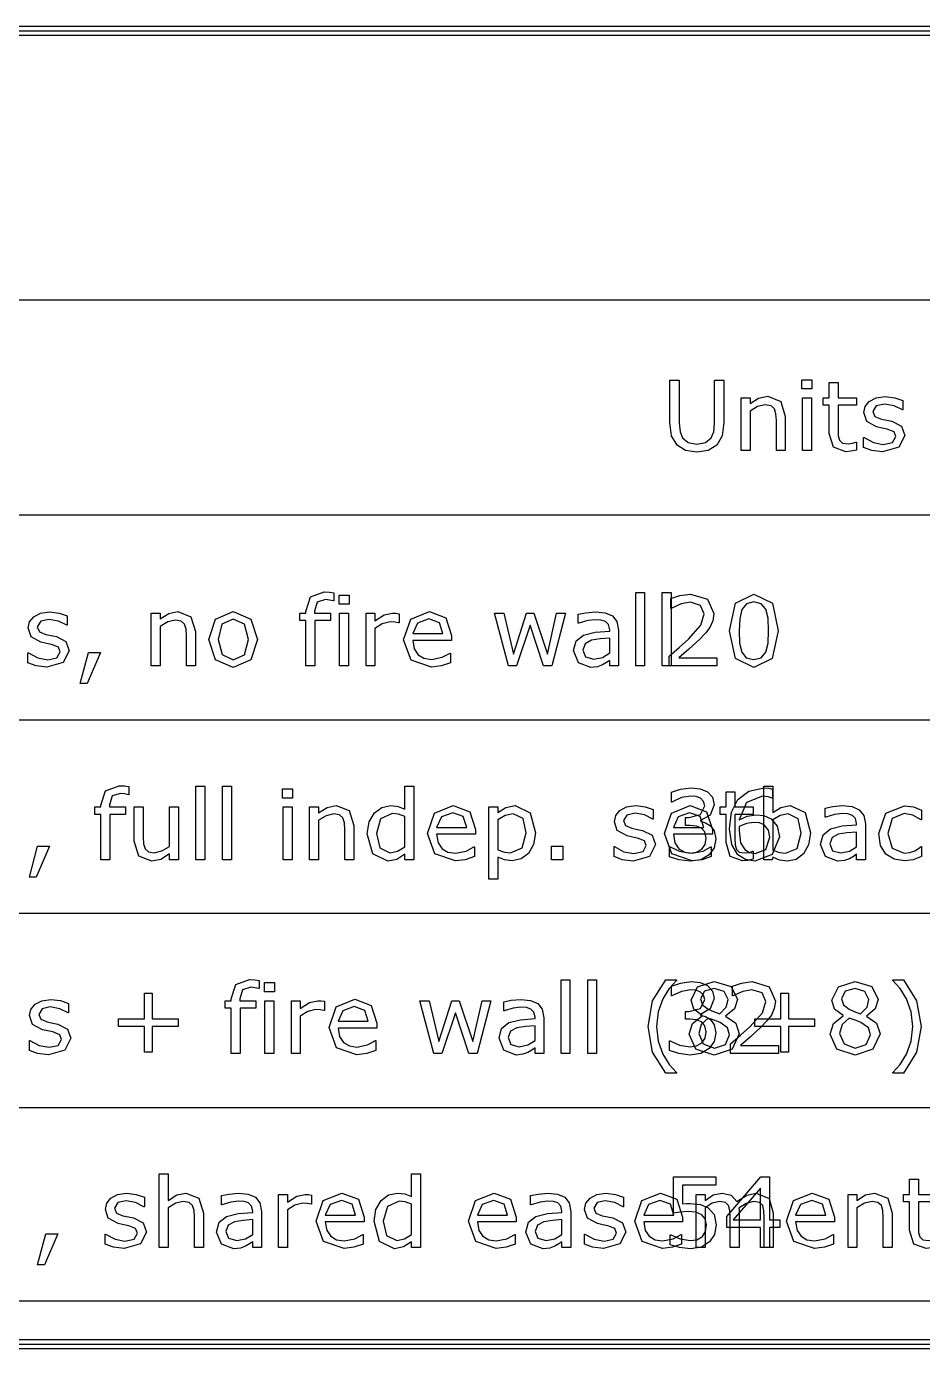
# Model space of a CAD drawing. Extents: x -17 to 192, y 167 to 459.
# Drawn here: x 25.66 to 47.69, y 201.51 to 234 of the extents above; entities that cross this region are included whole.
import ezdxf

# ---------------------------------------------------------------- set-up
doc = ezdxf.new("R2010")
doc.units = 0
doc.header["$MEASUREMENT"] = 0
doc.layers.add('Layer 1', color=7, linetype='Continuous')

msp = doc.modelspace()

# ---------------------------------------------------------------- linework, layer by layer
at = {"layer": 'Layer 1', "color": 7}
for points in [[(4.762494, 233.997888), (4.762494, 233.786016), (175.153946, 233.786016), (175.153946, 233.997888), (4.762494, 233.997888)], [(4.762494, 233.891952), (175.153946, 233.891952)], [(4.762494, 227.277377), (175.153946, 227.277377), (175.153946, 221.985717), (4.762494, 221.985717), (4.762494, 227.277377)], [(42.8109, 224.268521), (42.76904, 223.939472), (42.634166, 223.706927), (42.424876, 223.577866), (42.145823, 223.537171), (41.862121, 223.580192), (41.658646, 223.706927), (41.522608, 223.937146), (41.481913, 224.268521), (41.481913, 225.304503), (41.712129, 225.304503), (41.712129, 224.256892), (41.730729, 224.034814), (41.79584, 223.887148), (41.934204, 223.773203), (42.145818, 223.734833), (42.357434, 223.772039), (42.496959, 223.887148), (42.560909, 224.038302), (42.580673, 224.251079), (42.580673, 225.304503), (42.810892, 225.304503), (42.8109, 224.268521)], [(44.974718, 225.0894), (44.728222, 225.0894), (44.728222, 225.316129), (44.974718, 225.316129), (44.974718, 225.0894)], [(46.067673, 223.58483), (45.932797, 223.558086), (45.803736, 223.547635), (45.501429, 223.654606), (45.397948, 223.997606), (45.397948, 224.688263), (45.250281, 224.688263), (45.250281, 224.871971), (45.397948, 224.871971), (45.397948, 225.245205), (45.616538, 225.245205), (45.616538, 224.871971), (46.067673, 224.871971), (46.067673, 224.688263), (45.616538, 224.688263), (45.616538, 224.096438), (45.621195, 223.935982), (45.653749, 223.829014), (45.723514, 223.760413), (45.860714, 223.739484), (45.972336, 223.754592), (46.05605, 223.781333), (46.067665, 223.781333), (46.067673, 223.58483)], [(44.318944, 223.573215), (44.100353, 223.573215), (44.100353, 224.312703), (44.089902, 224.480134), (44.051532, 224.603382), (43.967816, 224.675473), (43.825965, 224.699894), (43.638767, 224.655711), (43.451569, 224.542928), (43.451569, 223.573215), (43.232979, 223.573215), (43.232979, 224.871971), (43.451569, 224.871971), (43.451569, 224.727794), (43.663185, 224.860345), (43.887589, 224.908015), (44.208499, 224.78128), (44.318957, 224.416187), (44.318944, 223.573215)], [(44.960764, 223.573215), (44.742173, 223.573215), (44.742173, 224.871971), (44.960764, 224.871971), (44.960764, 223.573215)], [(47.259458, 223.947597), (47.111795, 223.655754), (46.710655, 223.541809), (46.445556, 223.575527), (46.244407, 223.651103), (46.244407, 223.896438), (46.256022, 223.896438), (46.486241, 223.772025), (46.72925, 223.726681), (46.954817, 223.773189), (47.036206, 223.919692), (46.992023, 224.035963), (46.822267, 224.103402), (46.70018, 224.127823), (46.564142, 224.158055), (46.321136, 224.290605), (46.250209, 224.50687), (46.282766, 224.658024), (46.383921, 224.784759), (46.549026, 224.870801), (46.774594, 224.903356), (47.009464, 224.874289), (47.208288, 224.805688), (47.208288, 224.571981), (47.196673, 224.571981), (46.993195, 224.675465), (46.758327, 224.718484), (46.556014, 224.671975), (46.473462, 224.535937), (46.523457, 224.415015), (46.681588, 224.34874), (46.816464, 224.320834), (46.942038, 224.295249), (47.176906, 224.175491), (47.259458, 223.947597), (47.259458, 223.947597)], [(33.220541, 219.879131), (33.208926, 219.879131), (33.114745, 219.900059), (33.012426, 219.911675), (32.807789, 219.848889), (32.745001, 219.624483), (32.745001, 219.5803), (33.139164, 219.5803), (33.139164, 219.396592), (32.751978, 219.396592), (32.751978, 218.281555), (32.533388, 218.281555), (32.533388, 219.396603), (32.385721, 219.396603), (32.385721, 219.580311), (32.533388, 219.580311), (32.533388, 219.623332), (32.648497, 219.977961), (32.981033, 220.102373), (33.11242, 220.095388), (33.220555, 220.079116), (33.220541, 219.879131)], [(33.593773, 219.79774), (33.347277, 219.79774), (33.347277, 220.024469), (33.593773, 220.024469), (33.593773, 219.79774)], [(40.860762, 218.281555), (40.642171, 218.281555), (40.642171, 220.090744), (40.860762, 220.090744), (40.860762, 218.281555)], [(41.51421, 218.281555), (41.295617, 218.281555), (41.295617, 220.090744), (41.51421, 220.090744), (41.51421, 218.281555)], [(42.634166, 218.281555), (41.462146, 218.281555), (41.462146, 218.524564), (41.706316, 218.733852), (41.935371, 218.941978), (42.241168, 219.284981), (42.323721, 219.560544), (42.234191, 219.770996), (41.986531, 219.847736), (41.757476, 219.81053), (41.516793, 219.696582), (41.505178, 219.696582), (41.505178, 219.940755), (41.72493, 220.015169), (41.992357, 220.048887), (42.409771, 219.919824), (42.560925, 219.572172), (42.535339, 219.3873), (42.46209, 219.225682), (42.355119, 219.083832), (42.207452, 218.929188), (41.950492, 218.691995), (41.702834, 218.480379), (42.634172, 218.480379), (42.634166, 218.281555)], [(44.1457, 219.147781), (43.999198, 218.46294), (43.546898, 218.245511), (43.091115, 218.466427), (42.948099, 219.145456), (43.09344, 219.826807), (43.546898, 220.047723), (44.001523, 219.82332), (44.1457, 219.147781), (44.1457, 219.147781)], [(43.839906, 218.619906), (43.894553, 218.840823), (43.90966, 219.147781), (43.894553, 219.454737), (43.838741, 219.675653), (43.727122, 219.81053), (43.546898, 219.855877), (43.365516, 219.81053), (43.252732, 219.673328), (43.198083, 219.448924), (43.184139, 219.145456), (43.196919, 218.841984), (43.251566, 218.623394), (43.359698, 218.48503), (43.546896, 218.43736), (43.728281, 218.482704), (43.839903, 218.619906), (43.839906, 218.619906)], [(26.716295, 218.655951), (26.568628, 218.364108), (26.167491, 218.250162), (25.902392, 218.283881), (25.701241, 218.359456), (25.701241, 218.604791), (25.712867, 218.604791), (25.943085, 218.480379), (26.186093, 218.435034), (26.411661, 218.481543), (26.493052, 218.628045), (26.448868, 218.744316), (26.279111, 218.811756), (26.157025, 218.836177), (26.020987, 218.866408), (25.777979, 218.998959), (25.707054, 219.215223), (25.739609, 219.366377), (25.840766, 219.493112), (26.005872, 219.579155), (26.231439, 219.611709), (26.466308, 219.582642), (26.665134, 219.514041), (26.665134, 219.280335), (26.653519, 219.280335), (26.450044, 219.383818), (26.215175, 219.426837), (26.012862, 219.380329), (25.930309, 219.244291), (25.980305, 219.123368), (26.138435, 219.057093), (26.27331, 219.029187), (26.398884, 219.003602), (26.633754, 218.883844), (26.716307, 218.655951), (26.716295, 218.655951)], [(29.818427, 218.281555), (29.599837, 218.281555), (29.599837, 219.021043), (29.589359, 219.188474), (29.55099, 219.311722), (29.467275, 219.383813), (29.325425, 219.408234), (29.138227, 219.364051), (28.951029, 219.251268), (28.951029, 218.281555), (28.732436, 218.281555), (28.732436, 219.580311), (28.951029, 219.580311), (28.951029, 219.436134), (29.162643, 219.568685), (29.387049, 219.616355), (29.707959, 219.48962), (29.818417, 219.124527), (29.818427, 218.281555)], [(31.346238, 218.930352), (31.183459, 218.429221), (30.747439, 218.245511), (30.309094, 218.429221), (30.147476, 218.930352), (30.309094, 219.431483), (30.747439, 219.616355), (31.183459, 219.431483), (31.346238, 218.930352), (31.346238, 218.930352)], [(31.120671, 218.930352), (31.021841, 219.304748), (30.747439, 219.427996), (30.470712, 219.304748), (30.373044, 218.930352), (30.471873, 218.559444), (30.747439, 218.43387), (31.020677, 218.558282), (31.120671, 218.930352), (31.120671, 218.930352)], [(33.579821, 218.281555), (33.361228, 218.281555), (33.361228, 219.580311), (33.579821, 219.580311), (33.579821, 218.281555)], [(34.822766, 219.341953), (34.811151, 219.341953), (34.715808, 219.358225), (34.607676, 219.364046), (34.41234, 219.318699), (34.230955, 219.20359), (34.230955, 218.281555), (34.012364, 218.281555), (34.012364, 219.580311), (34.230955, 219.580311), (34.230955, 219.388462), (34.460012, 219.536128), (34.663487, 219.580311), (34.74604, 219.576818), (34.822779, 219.566367), (34.822766, 219.341953)], [(36.115709, 218.90826), (35.158792, 218.90826), (35.194836, 218.698972), (35.293666, 218.553631), (35.436681, 218.469914), (35.620391, 218.442011), (35.886654, 218.494333), (36.078501, 218.598978), (36.090116, 218.598978), (36.090116, 218.36062), (35.864548, 218.282717), (35.622704, 218.251324), (35.118083, 218.425732), (34.936698, 218.923375), (35.109944, 219.429157), (35.568054, 219.616355), (35.972681, 219.462876), (36.115696, 219.026856), (36.115709, 218.90826)], [(35.902931, 219.07569), (35.815728, 219.341953), (35.556442, 219.436134), (35.276227, 219.332653), (35.158792, 219.07569), (35.902931, 219.07569)], [(38.91786, 219.580311), (38.579509, 218.281555), (38.377195, 218.281555), (38.043495, 219.282655), (37.712121, 218.281555), (37.510972, 218.281555), (37.16913, 219.580311), (37.397024, 219.580311), (37.635381, 218.57456), (37.959779, 219.580311), (38.140002, 219.580311), (38.472538, 218.57456), (38.698105, 219.580311), (38.91786, 219.580311)], [(40.218942, 218.281555), (40.001513, 218.281555), (40.001513, 218.419919), (39.922447, 218.364108), (39.827105, 218.308296), (39.701531, 218.264114), (39.535262, 218.245514), (39.237606, 218.361785), (39.115522, 218.658279), (39.178308, 218.896636), (39.359693, 219.040813), (39.644558, 219.11174), (40.001513, 219.139643), (40.001513, 219.173364), (39.974771, 219.296612), (39.900357, 219.373349), (39.788735, 219.409396), (39.652697, 219.418709), (39.460848, 219.395452), (39.242257, 219.330341), (39.230642, 219.330341), (39.230642, 219.552419), (39.415514, 219.590788), (39.653872, 219.611717), (39.892229, 219.58846), (40.06896, 219.51172), (40.180582, 219.373357), (40.218952, 219.162905), (40.218942, 218.281555)], [(40.001513, 218.601304), (40.001513, 218.962909), (39.765481, 218.945473), (39.551542, 218.911755), (39.399224, 218.828038), (39.34109, 218.673397), (39.408527, 218.504802), (39.614327, 218.448991), (39.824779, 218.493174), (40.001513, 218.601309), (40.001513, 218.601304)], [(27.482525, 218.612929), (27.15464, 217.851348), (26.984881, 217.851348), (27.187194, 218.612929), (27.482525, 218.612929)], [(4.762494, 216.95864), (175.153946, 216.95864), (175.153946, 212.196146), (4.762494, 212.196146), (4.762494, 216.95864)], [(28.182482, 215.116637), (28.170866, 215.116637), (28.076685, 215.137565), (27.974366, 215.149181), (27.769727, 215.086395), (27.706941, 214.861989), (27.706941, 214.817806), (28.101101, 214.817806), (28.101101, 214.634098), (27.713918, 214.634098), (27.713918, 213.519061), (27.495325, 213.519061), (27.495325, 214.634109), (27.347661, 214.634109), (27.347661, 214.817817), (27.495325, 214.817817), (27.495325, 214.860838), (27.610435, 215.215467), (27.942973, 215.339879), (28.07436, 215.332894), (28.182492, 215.316622), (28.182482, 215.116637)], [(30.048644, 213.519061), (29.830053, 213.519061), (29.830053, 215.32825), (30.048644, 215.32825), (30.048644, 213.519061)], [(30.702092, 213.519061), (30.483502, 213.519061), (30.483502, 215.32825), (30.702092, 215.32825), (30.702092, 213.519061)], [(32.206649, 215.035246), (31.960153, 215.035246), (31.960153, 215.261975), (32.206649, 215.261975), (32.206649, 215.035246)], [(35.185533, 213.519061), (34.966943, 213.519061), (34.966943, 213.655099), (34.770445, 213.528364), (34.548364, 213.483017), (34.17862, 213.662076), (34.042582, 214.158555), (34.089091, 214.452724), (34.21699, 214.672479), (34.400698, 214.807353), (34.619291, 214.853861), (34.800673, 214.831768), (34.966943, 214.765493), (34.966943, 215.328248), (35.185533, 215.328248), (35.185533, 213.519061)], [(42.481849, 214.35273), (42.573704, 214.227157), (42.609748, 214.03182), (42.566727, 213.814391), (42.445805, 213.642309), (42.240004, 213.521387), (41.981879, 213.483017), (41.698178, 213.517899), (41.469123, 213.592313), (41.469123, 213.83532), (41.486559, 213.83532), (41.719103, 213.727187), (41.977228, 213.684166), (42.13303, 213.708587), (42.266745, 213.780675), (42.345808, 213.893459), (42.372552, 214.049264), (42.342321, 214.202741), (42.26093, 214.299247), (42.134195, 214.348082), (41.973738, 214.362025), (41.869096, 214.362025), (41.869096, 214.555036), (41.950484, 214.555036), (42.231863, 214.628286), (42.337669, 214.844553), (42.310928, 214.953847), (42.236514, 215.031751), (42.129543, 215.073608), (42.000482, 215.085223), (41.765612, 215.045692), (41.530744, 214.934069), (41.519129, 214.934069), (41.519129, 215.177078), (41.738884, 215.251492), (42.006308, 215.286375), (42.22955, 215.263118), (42.403958, 215.188704), (42.530693, 215.053828), (42.573715, 214.868956), (42.471395, 214.616647), (42.231876, 214.48177), (42.231876, 214.465498), (42.359775, 214.425964), (42.481859, 214.352714), (42.481849, 214.35273)], [(43.531526, 213.530689), (43.39665, 213.503945), (43.267589, 213.493494), (42.965281, 213.600465), (42.8618, 213.943465), (42.8618, 214.634122), (42.714134, 214.634122), (42.714134, 214.81783), (42.8618, 214.81783), (42.8618, 215.191064), (43.080391, 215.191064), (43.080391, 214.81783), (43.531526, 214.81783), (43.531526, 214.634122), (43.080391, 214.634122), (43.080391, 214.042298), (43.085048, 213.881841), (43.117605, 213.774873), (43.187367, 213.706272), (43.324567, 213.685343), (43.436189, 213.700451), (43.519903, 213.727193), (43.531518, 213.727193), (43.531526, 213.530689)], [(44.173606, 214.080654), (43.999198, 213.649286), (43.573642, 213.483017), (43.341098, 213.522548), (43.156226, 213.639983), (43.001585, 213.895782), (42.948099, 214.279478), (42.996934, 214.687592), (43.155064, 215.003853), (43.419002, 215.20849), (43.79572, 215.282904), (43.91083, 215.277083), (44.005011, 215.256154), (44.005011, 215.034074), (43.993369, 215.034074), (43.894539, 215.066631), (43.760827, 215.082903), (43.362013, 214.925936), (43.188769, 214.503871), (43.380619, 214.5934), (43.600371, 214.624793), (43.794545, 214.603865), (43.967789, 214.522474), (44.121268, 214.343414), (44.173592, 214.080641), (44.173606, 214.080654)], [(44.938414, 214.178322), (44.891906, 213.885318), (44.768658, 213.666727), (44.587273, 213.528364), (44.369847, 213.483017), (44.176833, 213.509758), (44.014054, 213.579524), (44.0001, 213.519061), (43.795464, 213.519061), (43.795464, 215.32825), (44.014054, 215.32825), (44.014054, 214.681779), (44.20939, 214.805027), (44.441935, 214.853861), (44.804702, 214.677128), (44.938414, 214.178322), (44.938414, 214.178322)], [(29.397523, 213.519061), (29.17893, 213.519061), (29.17893, 213.663238), (28.967317, 213.529525), (28.744075, 213.483017), (28.42549, 213.607426), (28.311543, 213.974848), (28.311543, 214.817817), (28.530136, 214.817817), (28.530136, 214.078329), (28.539449, 213.908572), (28.578983, 213.788811), (28.660371, 213.714397), (28.805712, 213.69114), (28.990584, 213.735323), (29.178943, 213.848107), (29.178943, 214.817814), (29.397537, 214.817814), (29.397523, 213.519061)], [(32.192697, 213.519061), (31.974107, 213.519061), (31.974107, 214.817817), (32.192697, 214.817817), (32.192697, 213.519061)], [(33.711208, 213.519061), (33.492617, 213.519061), (33.492617, 214.258549), (33.482166, 214.42598), (33.443797, 214.549228), (33.36008, 214.621319), (33.218229, 214.64574), (33.031031, 214.601557), (32.843833, 214.488774), (32.843833, 213.519061), (32.625243, 213.519061), (32.625243, 214.817817), (32.843833, 214.817817), (32.843833, 214.67364), (33.055447, 214.806191), (33.279853, 214.853861), (33.600763, 214.727126), (33.711221, 214.362033), (33.711208, 213.519061)], [(36.702882, 214.145766), (35.745965, 214.145766), (35.782009, 213.936478), (35.880839, 213.791137), (36.023854, 213.70742), (36.207564, 213.679517), (36.473825, 213.731839), (36.665674, 213.836484), (36.677289, 213.836484), (36.677289, 213.598126), (36.451722, 213.520223), (36.209877, 213.48883), (35.705256, 213.663238), (35.523871, 214.160881), (35.697118, 214.666663), (36.155227, 214.853861), (36.559854, 214.700382), (36.702869, 214.264362), (36.702882, 214.145766)], [(38.177208, 214.184135), (38.131863, 213.894618), (38.003964, 213.673702), (37.822579, 213.53999), (37.602824, 213.493481), (37.419116, 213.515574), (37.252847, 213.584172), (37.252847, 213.04002), (37.034257, 213.04002), (37.034257, 214.817817), (37.252847, 214.817817), (37.252847, 214.681779), (37.448184, 214.803865), (37.680728, 214.853861), (38.045821, 214.675966), (38.177208, 214.184135), (38.177208, 214.184135)], [(41.125861, 213.893457), (40.978197, 213.601614), (40.577057, 213.487668), (40.311958, 213.521387), (40.110809, 213.596962), (40.110809, 213.842297), (40.122424, 213.842297), (40.352643, 213.717885), (40.595652, 213.67254), (40.82122, 213.719049), (40.902608, 213.865551), (40.858426, 213.981822), (40.688669, 214.049262), (40.566583, 214.073683), (40.430545, 214.103914), (40.187538, 214.236465), (40.116612, 214.452729), (40.149169, 214.603883), (40.250324, 214.730618), (40.415429, 214.816661), (40.640997, 214.849215), (40.875867, 214.820148), (41.07469, 214.751547), (41.07469, 214.517841), (41.063075, 214.517841), (40.8596, 214.621324), (40.62473, 214.664343), (40.422417, 214.617835), (40.339864, 214.481797), (40.389862, 214.360874), (40.54799, 214.294599), (40.682867, 214.266693), (40.808441, 214.241108), (41.043308, 214.12135), (41.125861, 213.893457), (41.125861, 213.893457)], [(42.525775, 214.145766), (41.568857, 214.145766), (41.604902, 213.936478), (41.703734, 213.791137), (41.846746, 213.70742), (42.030457, 213.679517), (42.29672, 213.731839), (42.488566, 213.836484), (42.500208, 213.836484), (42.500208, 213.598126), (42.27464, 213.520223), (42.032796, 213.48883), (41.528175, 213.663238), (41.34679, 214.160881), (41.520037, 214.666663), (41.978146, 214.853861), (42.382773, 214.700382), (42.525788, 214.264362), (42.525775, 214.145766)], [(46.28833, 213.519061), (46.070901, 213.519061), (46.070901, 213.657425), (45.991838, 213.601614), (45.896496, 213.545802), (45.770922, 213.50162), (45.604653, 213.48302), (45.306997, 213.599291), (45.184911, 213.895785), (45.247699, 214.134142), (45.429081, 214.278319), (45.713947, 214.349246), (46.070901, 214.377149), (46.070901, 214.41087), (46.04416, 214.534118), (45.969746, 214.610855), (45.858126, 214.646902), (45.722088, 214.656215), (45.530239, 214.632958), (45.311648, 214.567847), (45.300007, 214.567847), (45.300007, 214.789925), (45.484879, 214.828294), (45.723236, 214.849223), (45.961594, 214.825966), (46.138327, 214.749226), (46.249947, 214.610863), (46.288317, 214.400411), (46.28833, 213.519061)], [(47.669641, 213.600452), (47.461512, 213.519061), (47.253386, 213.489994), (46.995264, 213.530689), (46.794112, 213.656261), (46.662726, 213.867877), (46.616217, 214.166694), (46.790625, 214.666663), (47.253386, 214.848048), (47.471977, 214.816655), (47.669641, 214.739916), (47.669641, 214.496907), (47.658026, 214.496907), (47.451061, 214.616668), (47.244099, 214.658525), (46.949931, 214.532951), (46.84296, 214.166694), (46.947605, 213.805088), (47.244099, 213.679517), (47.378973, 213.696953), (47.502221, 213.7423), (47.591751, 213.79346), (47.658026, 213.841133), (47.669641, 213.841133), (47.669641, 213.600452)], [(34.966943, 213.83881), (34.966943, 214.584111), (34.808815, 214.638758), (34.656497, 214.653865), (34.370469, 214.525966), (34.26815, 214.163199), (34.347215, 213.810896), (34.600686, 213.691135), (34.789048, 213.731831), (34.966943, 213.838802), (34.966943, 213.83881)], [(36.490105, 214.313196), (36.402901, 214.579459), (36.143615, 214.67364), (35.863398, 214.570159), (35.745965, 214.313196), (36.490105, 214.313196)], [(37.95164, 214.178315), (37.871413, 214.529456), (37.624917, 214.645727), (37.435394, 214.605031), (37.252847, 214.498063), (37.252847, 213.762062), (37.412139, 213.705089), (37.564455, 213.689982), (37.84932, 213.81323), (37.95164, 214.178322), (37.95164, 214.178315)], [(42.312997, 214.313196), (42.225793, 214.579459), (41.966507, 214.67364), (41.686293, 214.570159), (41.568857, 214.313196), (42.312997, 214.313196)], [(44.712847, 214.172502), (44.636107, 214.524804), (44.38845, 214.645727), (44.195439, 214.60387), (44.014054, 214.498063), (44.014054, 213.753923), (44.173346, 213.695787), (44.325661, 213.679515), (44.609366, 213.798111), (44.712847, 214.172507), (44.712847, 214.172502)], [(43.937574, 214.071341), (43.905017, 214.2504), (43.800372, 214.373648), (43.681775, 214.422482), (43.545737, 214.434097), (43.362026, 214.410841), (43.187619, 214.33875), (43.184126, 214.288754), (43.183068, 214.229456), (43.220273, 213.938777), (43.324919, 213.771344), (43.440028, 213.695768), (43.576066, 213.672511), (43.841165, 213.774831), (43.937672, 214.071322), (43.937574, 214.071341)], [(46.070901, 213.83881), (46.070901, 214.200415), (45.834869, 214.182979), (45.62093, 214.149261), (45.468615, 214.065544), (45.410478, 213.910903), (45.477915, 213.742308), (45.683718, 213.686497), (45.89417, 213.73068), (46.070901, 213.838815), (46.070901, 213.83881)], [(26.233766, 213.850435), (25.90588, 213.088854), (25.736123, 213.088854), (25.938436, 213.850435), (26.233766, 213.850435)], [(38.851585, 213.519061), (38.573696, 213.519061), (38.573696, 213.850435), (38.851585, 213.850435), (38.851585, 213.519061)], [(31.385772, 210.354143), (31.37413, 210.354143), (31.279949, 210.375071), (31.17763, 210.386687), (30.972993, 210.323901), (30.910205, 210.099495), (30.910205, 210.055312), (31.304368, 210.055312), (31.304368, 209.871604), (30.917182, 209.871604), (30.917182, 208.756567), (30.698592, 208.756567), (30.698592, 209.871615), (30.550925, 209.871615), (30.550925, 210.055323), (30.698592, 210.055323), (30.698592, 210.098344), (30.813701, 210.452973), (31.146237, 210.577385), (31.277624, 210.5704), (31.385759, 210.554128), (31.385772, 210.354143)], [(39.679441, 208.756567), (39.460848, 208.756567), (39.460848, 210.565756), (39.679441, 210.565756), (39.679441, 208.756567)], [(41.644433, 208.277526), (41.378172, 208.277526), (41.058424, 208.792611), (40.944479, 209.421641), (41.058424, 210.050672), (41.378172, 210.565756), (41.644433, 210.565756), (41.644433, 210.554141), (41.464212, 210.357641), (41.306084, 210.099516), (41.192136, 209.784422), (41.149115, 209.421652), (41.190975, 209.057721), (41.306084, 208.743788), (41.465376, 208.485663), (41.644433, 208.289165), (41.644433, 208.277526)], [(47.662664, 209.421641), (47.548716, 208.792611), (47.22897, 208.277526), (46.962707, 208.277526), (46.962707, 208.289141), (47.141766, 208.485639), (47.301059, 208.743764), (47.415004, 209.057697), (47.458025, 209.421628), (47.415004, 209.784398), (47.301059, 210.099492), (47.141766, 210.357617), (46.962707, 210.554117), (46.962707, 210.565733), (47.22897, 210.565733), (47.548716, 210.050648), (47.662664, 209.421618), (47.662664, 209.421641)], [(29.390546, 209.421641), (28.756865, 209.421641), (28.756865, 208.78796), (28.563854, 208.78796), (28.563854, 209.421641), (27.930173, 209.421641), (27.930173, 209.607678), (28.563854, 209.607678), (28.563854, 210.241359), (28.756865, 210.241359), (28.756865, 209.607678), (29.390546, 209.607678), (29.390546, 209.421641)], [(31.759003, 210.272752), (31.512507, 210.272752), (31.512507, 210.499481), (31.759003, 210.499481), (31.759003, 210.272752)], [(42.481849, 209.590236), (42.573704, 209.464663), (42.609748, 209.269326), (42.566727, 209.051897), (42.445805, 208.879815), (42.240004, 208.758893), (41.981879, 208.720523), (41.698178, 208.755405), (41.469123, 208.829819), (41.469123, 209.072826), (41.486559, 209.072826), (41.719103, 208.964693), (41.977228, 208.921672), (42.13303, 208.946093), (42.266745, 209.018181), (42.345808, 209.130965), (42.372552, 209.28677), (42.342321, 209.440247), (42.26093, 209.536753), (42.134195, 209.585588), (41.973738, 209.599531), (41.869096, 209.599531), (41.869096, 209.792542), (41.950484, 209.792542), (42.231863, 209.865792), (42.337669, 210.082059), (42.310928, 210.191353), (42.236514, 210.269257), (42.129543, 210.311114), (42.000482, 210.322729), (41.765612, 210.283198), (41.530744, 210.171575), (41.519129, 210.171575), (41.519129, 210.414584), (41.738884, 210.488998), (42.006308, 210.523881), (42.22955, 210.500624), (42.403958, 210.42621), (42.530693, 210.291334), (42.573715, 210.106462), (42.471395, 209.854153), (42.231876, 209.719276), (42.231876, 209.703004), (42.359775, 209.66347), (42.481859, 209.59022), (42.481849, 209.590236)], [(43.187362, 209.239095), (43.01179, 208.865864), (42.572283, 208.717036), (42.123474, 208.862374), (41.957204, 209.234444), (42.040921, 209.494894), (42.276953, 209.680927), (42.276953, 209.687912), (42.069988, 209.850692), (42.003713, 210.071608), (42.164169, 210.397169), (42.572283, 210.527395), (42.98621, 210.402985), (43.140853, 210.086724), (43.067601, 209.855343), (42.852498, 209.67861), (42.852498, 209.671625), (43.101319, 209.499543), (43.187362, 209.239092), (43.187362, 209.239095)], [(42.911796, 210.08439), (42.815292, 210.282055), (42.571122, 210.356469), (42.330438, 210.286703), (42.237422, 210.098344), (42.28393, 209.953003), (42.426942, 209.844871), (42.55019, 209.790224), (42.708321, 209.734413), (42.867613, 209.893705), (42.911796, 210.08439), (42.911796, 210.08439)], [(44.148026, 208.756567), (42.976005, 208.756567), (42.976005, 208.999576), (43.220175, 209.208864), (43.44923, 209.41699), (43.755027, 209.759993), (43.83758, 210.035556), (43.74805, 210.246008), (43.50039, 210.322748), (43.271335, 210.285542), (43.030652, 210.171594), (43.019037, 210.171594), (43.019037, 210.415767), (43.238789, 210.490181), (43.506216, 210.523899), (43.92363, 210.394836), (44.074784, 210.047184), (44.049199, 209.862312), (43.975949, 209.700694), (43.868978, 209.558844), (43.721312, 209.4042), (43.464351, 209.167007), (43.216694, 208.955391), (44.148031, 208.955391), (44.148026, 208.756567)], [(45.033757, 209.421641), (44.400075, 209.421641), (44.400075, 208.78796), (44.207065, 208.78796), (44.207065, 209.421641), (43.573383, 209.421641), (43.573383, 209.607678), (44.207065, 209.607678), (44.207065, 210.241359), (44.400075, 210.241359), (44.400075, 209.607678), (45.033757, 209.607678), (45.033757, 209.421641)], [(46.649936, 209.239095), (46.474366, 208.865864), (46.034857, 208.717036), (45.58605, 208.862374), (45.419781, 209.234444), (45.503495, 209.494894), (45.739527, 209.680927), (45.739527, 209.687912), (45.532565, 209.850692), (45.466289, 210.071608), (45.626743, 210.397169), (46.034857, 210.527395), (46.448787, 210.402985), (46.603427, 210.086724), (46.530175, 209.855343), (46.315074, 209.67861), (46.315074, 209.671625), (46.563896, 209.499543), (46.649936, 209.239092), (46.649936, 209.239095)], [(46.374373, 210.08439), (46.277866, 210.282055), (46.033696, 210.356469), (45.793012, 210.286703), (45.699995, 210.098344), (45.746504, 209.953003), (45.889519, 209.844871), (46.012767, 209.790224), (46.170895, 209.734413), (46.33019, 209.893705), (46.374373, 210.08439), (46.374373, 210.08439)], [(26.751175, 209.130963), (26.603511, 208.83912), (26.202373, 208.725174), (25.937273, 208.758893), (25.736123, 208.834468), (25.736123, 209.079803), (25.747749, 209.079803), (25.977967, 208.955391), (26.220975, 208.910046), (26.446542, 208.956555), (26.527932, 209.103057), (26.483749, 209.219328), (26.313992, 209.286768), (26.191907, 209.311189), (26.055869, 209.34142), (25.812861, 209.473971), (25.741935, 209.690235), (25.774491, 209.841389), (25.875648, 209.968124), (26.040754, 210.054167), (26.266321, 210.086721), (26.50119, 210.057654), (26.700014, 209.989053), (26.700014, 209.755347), (26.688399, 209.755347), (26.484924, 209.85883), (26.250054, 209.901849), (26.04774, 209.855341), (25.965187, 209.719303), (26.015184, 209.59838), (26.173314, 209.532105), (26.308189, 209.504199), (26.433763, 209.478614), (26.668632, 209.358856), (26.751184, 209.130963), (26.751175, 209.130963)], [(31.745052, 208.756567), (31.526459, 208.756567), (31.526459, 210.055323), (31.745052, 210.055323), (31.745052, 208.756567)], [(32.987997, 209.816965), (32.976382, 209.816965), (32.881039, 209.833237), (32.772907, 209.839058), (32.57757, 209.793711), (32.396185, 209.678602), (32.396185, 208.756567), (32.177595, 208.756567), (32.177595, 210.055323), (32.396185, 210.055323), (32.396185, 209.863474), (32.625243, 210.01114), (32.828718, 210.055323), (32.91127, 210.05183), (32.98801, 210.041379), (32.987997, 209.816965)], [(34.28094, 209.383272), (33.324022, 209.383272), (33.360067, 209.173984), (33.458896, 209.028643), (33.601911, 208.944926), (33.785622, 208.917023), (34.051885, 208.969345), (34.243732, 209.07399), (34.255373, 209.07399), (34.255373, 208.835632), (34.029806, 208.757729), (33.787961, 208.726336), (33.28334, 208.900744), (33.101955, 209.398387), (33.275202, 209.904169), (33.733311, 210.091367), (34.137938, 209.937888), (34.280953, 209.501868), (34.28094, 209.383272)], [(34.068162, 209.550702), (33.980958, 209.816965), (33.721672, 209.911146), (33.441458, 209.807665), (33.324022, 209.550702), (34.068162, 209.550702)], [(37.083091, 210.055323), (36.744739, 208.756567), (36.542426, 208.756567), (36.208726, 209.757667), (35.877352, 208.756567), (35.676202, 208.756567), (35.334361, 210.055323), (35.562254, 210.055323), (35.800612, 209.049572), (36.125009, 210.055323), (36.305233, 210.055323), (36.637768, 209.049572), (36.863336, 210.055323), (37.083091, 210.055323)], [(38.384172, 208.756567), (38.166743, 208.756567), (38.166743, 208.894931), (38.087678, 208.83912), (37.992336, 208.783308), (37.866762, 208.739126), (37.700493, 208.720526), (37.402837, 208.836797), (37.280753, 209.133291), (37.343538, 209.371648), (37.524923, 209.515825), (37.809789, 209.586752), (38.166743, 209.614655), (38.166743, 209.648376), (38.140002, 209.771624), (38.065588, 209.848361), (37.953966, 209.884408), (37.817928, 209.893721), (37.626079, 209.870464), (37.407488, 209.805353), (37.395873, 209.805353), (37.395873, 210.027431), (37.580745, 210.0658), (37.819102, 210.086729), (38.05746, 210.063472), (38.234191, 209.986732), (38.345813, 209.848369), (38.384183, 209.637917), (38.384172, 208.756567)], [(42.94784, 209.217002), (42.90017, 209.387923), (42.71646, 209.518148), (42.596701, 209.565818), (42.423455, 209.627442), (42.25486, 209.472801), (42.192075, 209.251885), (42.300207, 208.992599), (42.574609, 208.890279), (42.845523, 208.977483), (42.94784, 209.217002), (42.94784, 209.217002)], [(46.410417, 209.217002), (46.362744, 209.387923), (46.179036, 209.518148), (46.059275, 209.565818), (45.886029, 209.627442), (45.717437, 209.472801), (45.654649, 209.251885), (45.762781, 208.992599), (46.037183, 208.890279), (46.308097, 208.977483), (46.410417, 209.217002), (46.410417, 209.217002)], [(38.166743, 209.076316), (38.166743, 209.437921), (37.930711, 209.420485), (37.716772, 209.386767), (37.564455, 209.30305), (37.50632, 209.148409), (37.573757, 208.979814), (37.779558, 208.924003), (37.99001, 208.968186), (38.166743, 209.076321), (38.166743, 209.076316)], [(4.762494, 207.433652), (175.153946, 207.433652), (175.153946, 202.671158), (4.762494, 202.671158), (4.762494, 207.433652)], [(30.0126, 203.994073), (29.794009, 203.994073), (29.794009, 204.733561), (29.783532, 204.900992), (29.745162, 205.02424), (29.661448, 205.096331), (29.519594, 205.120752), (29.332396, 205.076569), (29.145199, 204.963786), (29.145199, 203.994073), (28.926608, 203.994073), (28.926608, 205.803262), (29.145199, 205.803262), (29.145199, 205.148652), (29.356815, 205.281203), (29.581218, 205.328873), (29.902128, 205.202138), (30.012586, 204.837045), (30.0126, 203.994073)], [(35.351802, 203.994073), (35.133212, 203.994073), (35.133212, 204.130111), (34.936711, 204.003376), (34.714634, 203.958029), (34.34489, 204.137088), (34.208852, 204.633567), (34.25536, 204.927736), (34.383259, 205.147491), (34.566967, 205.282365), (34.785558, 205.328873), (34.966943, 205.30678), (35.133212, 205.240505), (35.133212, 205.80326), (35.351802, 205.80326), (35.351802, 203.994073)], [(42.620212, 204.544038), (42.57603, 204.312657), (42.455107, 204.126624), (42.25512, 204.00105), (41.987695, 203.958029), (41.714455, 203.98826), (41.492377, 204.059184), (41.492377, 204.304519), (41.508649, 204.304519), (41.731891, 204.201038), (41.983038, 204.159178), (42.14233, 204.182435), (42.280694, 204.263826), (42.357434, 204.383587), (42.384175, 204.545205), (42.352782, 204.696358), (42.267904, 204.795188), (42.120238, 204.856812), (41.927227, 204.875412), (41.729565, 204.861469), (41.566786, 204.833563), (41.566786, 205.725369), (42.608581, 205.725369), (42.608581, 205.521892), (41.791189, 205.521892), (41.791189, 205.061456), (41.893509, 205.068441), (41.9842, 205.070823), (42.230696, 205.046402), (42.424871, 204.962685), (42.569047, 204.79758), (42.620207, 204.544107), (42.620212, 204.544038)], [(44.187557, 204.481252), (43.930597, 204.481252), (43.930597, 203.994073), (43.707355, 203.994073), (43.707355, 204.481252), (42.878337, 204.481252), (42.878337, 204.748677), (43.716658, 205.725361), (43.930597, 205.725361), (43.930597, 204.667286), (44.187557, 204.667286), (44.187557, 204.481252)], [(43.707355, 204.667286), (43.707355, 205.448634), (43.036465, 204.667286), (43.707355, 204.667286)], [(48.042873, 204.005688), (47.907996, 203.978944), (47.778935, 203.968493), (47.476628, 204.075464), (47.373147, 204.418464), (47.373147, 205.109121), (47.225481, 205.109121), (47.225481, 205.292829), (47.373147, 205.292829), (47.373147, 205.666063), (47.591737, 205.666063), (47.591737, 205.292829), (48.042873, 205.292829), (48.042873, 205.109121), (47.591737, 205.109121), (47.591737, 204.517296), (47.596394, 204.35684), (47.628951, 204.249872), (47.698714, 204.181271), (47.835913, 204.160342), (47.947535, 204.17545), (48.03125, 204.202191), (48.042865, 204.202191), (48.042873, 204.005688)], [(28.61385, 204.368469), (28.466186, 204.076626), (28.065046, 203.96268), (27.799947, 203.996399), (27.598798, 204.071974), (27.598798, 204.317309), (27.610413, 204.317309), (27.840632, 204.192897), (28.083641, 204.147552), (28.309209, 204.194061), (28.390597, 204.340563), (28.346415, 204.456834), (28.176658, 204.524274), (28.054572, 204.548695), (27.918534, 204.578926), (27.675527, 204.711477), (27.604601, 204.927741), (27.637157, 205.078895), (27.738313, 205.20563), (27.903418, 205.291673), (28.128986, 205.324227), (28.363856, 205.29516), (28.562679, 205.226559), (28.562679, 204.992853), (28.551064, 204.992853), (28.347589, 205.096336), (28.112719, 205.139355), (27.910406, 205.092847), (27.827853, 204.956809), (27.877849, 204.835886), (28.035979, 204.769611), (28.170856, 204.741705), (28.29643, 204.71612), (28.531297, 204.596362), (28.61385, 204.368469), (28.61385, 204.368469)], [(31.442745, 203.994073), (31.225316, 203.994073), (31.225316, 204.132437), (31.14625, 204.076626), (31.050908, 204.020814), (30.925334, 203.976632), (30.759065, 203.958032), (30.461409, 204.074303), (30.339325, 204.370797), (30.402111, 204.609154), (30.583496, 204.753331), (30.868362, 204.824258), (31.225316, 204.852161), (31.225316, 204.885882), (31.198574, 205.00913), (31.12416, 205.085867), (31.012538, 205.121914), (30.8765, 205.131227), (30.684651, 205.10797), (30.46606, 205.042859), (30.454445, 205.042859), (30.454445, 205.264937), (30.639317, 205.303306), (30.877675, 205.324235), (31.11603, 205.300978), (31.292763, 205.224238), (31.404385, 205.085875), (31.442755, 204.875423), (31.442745, 203.994073)], [(32.674064, 205.054471), (32.662449, 205.054471), (32.567106, 205.070743), (32.458974, 205.076564), (32.263637, 205.031217), (32.082252, 204.916108), (32.082252, 203.994073), (31.863662, 203.994073), (31.863662, 205.292829), (32.082252, 205.292829), (32.082252, 205.10098), (32.311307, 205.248646), (32.514785, 205.292829), (32.597337, 205.289336), (32.674077, 205.278885), (32.674064, 205.054471)], [(33.967004, 204.620778), (33.010089, 204.620778), (33.046134, 204.41149), (33.144963, 204.266149), (33.287978, 204.182432), (33.471686, 204.154529), (33.737949, 204.206851), (33.929798, 204.311496), (33.941414, 204.311496), (33.941414, 204.073138), (33.715849, 203.995235), (33.474001, 203.963842), (32.969383, 204.13825), (32.787998, 204.635893), (32.961245, 205.141675), (33.419354, 205.328873), (33.823981, 205.175394), (33.966994, 204.739374), (33.967004, 204.620778)], [(33.754229, 204.788208), (33.667025, 205.054471), (33.407739, 205.148652), (33.127522, 205.045171), (33.010089, 204.788208), (33.754229, 204.788208)], [(35.133212, 204.313822), (35.133212, 205.059123), (34.975081, 205.11377), (34.822766, 205.128877), (34.536736, 205.000978), (34.434419, 204.638211), (34.513482, 204.285908), (34.766955, 204.166147), (34.955317, 204.206843), (35.133212, 204.313814), (35.133212, 204.313822)], [(37.706308, 204.620778), (36.749391, 204.620778), (36.785435, 204.41149), (36.884265, 204.266149), (37.02728, 204.182432), (37.21099, 204.154529), (37.477251, 204.206851), (37.6691, 204.311496), (37.680715, 204.311496), (37.680715, 204.073138), (37.455147, 203.995235), (37.213303, 203.963842), (36.708682, 204.13825), (36.527297, 204.635893), (36.700543, 205.141675), (37.158653, 205.328873), (37.56328, 205.175394), (37.706295, 204.739374), (37.706308, 204.620778)], [(37.49353, 204.788208), (37.406326, 205.054471), (37.14704, 205.148652), (36.866826, 205.045171), (36.749391, 204.788208), (37.49353, 204.788208)], [(39.046921, 203.994073), (38.829492, 203.994073), (38.829492, 204.132437), (38.750429, 204.076626), (38.655084, 204.020814), (38.529513, 203.976632), (38.363244, 203.958032), (38.065588, 204.074303), (37.943501, 204.370797), (38.00629, 204.609154), (38.187672, 204.753331), (38.472538, 204.824258), (38.829492, 204.852161), (38.829492, 204.885882), (38.802751, 205.00913), (38.728337, 205.085867), (38.616714, 205.121914), (38.480676, 205.131227), (38.28883, 205.10797), (38.070239, 205.042859), (38.058624, 205.042859), (38.058624, 205.264937), (38.243496, 205.303306), (38.481854, 205.324235), (38.720211, 205.300978), (38.896945, 205.224238), (39.008564, 205.085875), (39.046934, 204.875423), (39.046921, 203.994073)], [(40.395675, 204.368469), (40.248009, 204.076626), (39.846872, 203.96268), (39.581773, 203.996399), (39.380621, 204.071974), (39.380621, 204.317309), (39.392236, 204.317309), (39.622453, 204.192897), (39.865461, 204.147552), (40.091029, 204.194061), (40.17242, 204.340563), (40.128237, 204.456834), (39.958478, 204.524274), (39.836394, 204.548695), (39.700356, 204.578926), (39.457347, 204.711477), (39.386421, 204.927741), (39.418978, 205.078895), (39.520136, 205.20563), (39.685241, 205.291673), (39.910808, 205.324227), (40.145676, 205.29516), (40.344502, 205.226559), (40.344502, 204.992853), (40.332887, 204.992853), (40.129412, 205.096336), (39.894542, 205.139355), (39.692231, 205.092847), (39.609676, 204.956809), (39.659674, 204.835886), (39.817805, 204.769611), (39.952679, 204.741705), (40.078252, 204.71612), (40.313123, 204.596362), (40.395675, 204.368469), (40.395675, 204.368469)], [(41.795586, 204.620778), (40.838669, 204.620778), (40.874713, 204.41149), (40.973546, 204.266149), (41.116561, 204.182432), (41.300269, 204.154529), (41.566532, 204.206851), (41.758381, 204.311496), (41.769996, 204.311496), (41.769996, 204.073138), (41.544428, 203.995235), (41.302584, 203.963842), (40.797966, 204.13825), (40.616581, 204.635893), (40.789824, 205.141675), (41.247937, 205.328873), (41.652564, 205.175394), (41.795576, 204.739374), (41.795586, 204.620778)], [(41.582809, 204.788208), (41.495605, 205.054471), (41.236319, 205.148652), (40.956104, 205.045171), (40.838669, 204.788208), (41.582809, 204.788208)], [(44.022193, 203.994073), (43.803602, 203.994073), (43.803602, 204.733561), (43.795453, 204.895179), (43.764058, 205.019591), (43.687321, 205.095167), (43.543141, 205.120752), (43.359433, 205.074244), (43.175723, 204.957973), (43.181544, 204.895184), (43.183925, 204.825422), (43.183925, 203.994073), (42.965334, 203.994073), (42.965334, 204.733561), (42.957185, 204.896343), (42.925792, 205.020753), (42.849053, 205.095167), (42.704876, 205.120752), (42.524653, 205.076569), (42.345596, 204.963786), (42.345596, 203.994073), (42.127003, 203.994073), (42.127003, 205.292829), (42.345596, 205.292829), (42.345596, 205.148652), (42.549071, 205.281203), (42.7665, 205.328873), (42.990904, 205.273062), (43.129267, 205.118421), (43.371112, 205.278877), (43.604818, 205.328873), (43.919915, 205.198648), (44.022235, 204.837045), (44.022193, 203.994073)], [(45.530239, 204.620778), (44.573322, 204.620778), (44.609366, 204.41149), (44.708196, 204.266149), (44.851211, 204.182432), (45.034921, 204.154529), (45.301184, 204.206851), (45.493031, 204.311496), (45.504646, 204.311496), (45.504646, 204.073138), (45.279078, 203.995235), (45.037234, 203.963842), (44.532613, 204.13825), (44.351228, 204.635893), (44.524474, 205.141675), (44.982584, 205.328873), (45.387211, 205.175394), (45.530226, 204.739374), (45.530239, 204.620778)], [(45.317461, 204.788208), (45.230257, 205.054471), (44.970971, 205.148652), (44.690757, 205.045171), (44.573322, 204.788208), (45.317461, 204.788208)], [(46.947592, 203.994073), (46.729001, 203.994073), (46.729001, 204.733561), (46.71855, 204.900992), (46.68018, 205.02424), (46.596464, 205.096331), (46.454613, 205.120752), (46.267415, 205.076569), (46.080217, 204.963786), (46.080217, 203.994073), (45.861627, 203.994073), (45.861627, 205.292829), (46.080217, 205.292829), (46.080217, 205.148652), (46.291833, 205.281203), (46.516237, 205.328873), (46.837147, 205.202138), (46.947605, 204.837045), (46.947592, 203.994073)], [(31.225316, 204.313822), (31.225316, 204.675427), (30.989284, 204.657991), (30.775345, 204.624273), (30.623027, 204.540556), (30.564893, 204.385915), (30.63233, 204.21732), (30.83813, 204.161509), (31.048582, 204.205692), (31.225316, 204.313827), (31.225316, 204.313822)], [(38.829492, 204.313822), (38.829492, 204.675427), (38.59346, 204.657991), (38.379521, 204.624273), (38.227206, 204.540556), (38.169069, 204.385915), (38.236506, 204.21732), (38.442309, 204.161509), (38.652761, 204.205692), (38.829492, 204.313827), (38.829492, 204.313822)], [(26.436079, 204.325447), (26.108193, 203.563866), (25.938436, 203.563866), (26.140749, 204.325447), (26.436079, 204.325447)], [(4.762494, 201.718762), (4.762494, 201.50689), (175.153946, 201.50689), (175.153946, 201.718762), (4.762494, 201.718762)], [(4.762494, 201.612826), (175.153946, 201.612826)]]:
    msp.add_lwpolyline(points, dxfattribs=at)
msp.add_lwpolyline([(39.025993, 208.756567), (38.807402, 208.756567), (38.807402, 210.565756), (39.025993, 210.565756), (39.025993, 208.756567)], close=True, dxfattribs=at)

doc.saveas('drawing.dxf')
